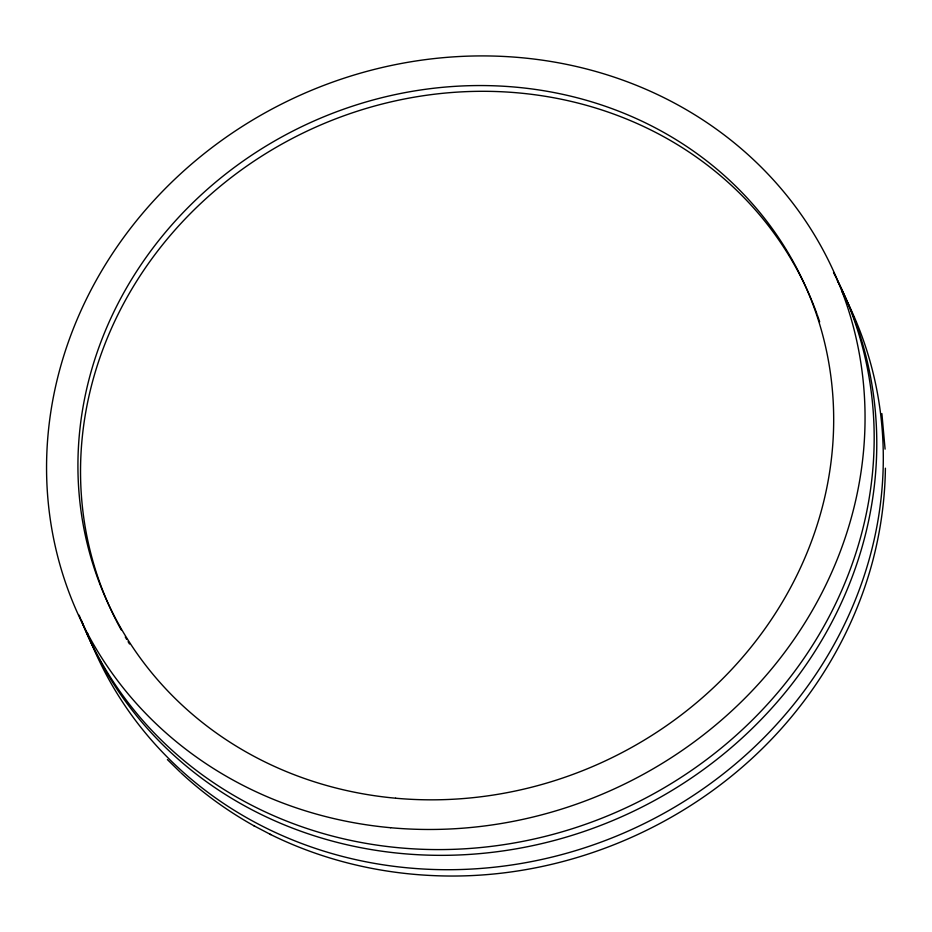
<?xml version="1.0" encoding="UTF-8"?>
<svg xmlns="http://www.w3.org/2000/svg" width="932" height="932" viewBox="0 0 932 932"><rect width="100%" height="100%" fill="white"/><g stroke="black" fill="none" stroke-linecap="round" stroke-linejoin="round"><path stroke-width="1.4" d="M885.4 468.202C885.027 498.352 880.996 528.409 873.575 557.627L873.354 558.548C859.432 612.452 833.791 663.106 799.516 706.922L799.167 707.353C713.003 817.795 571.945 882.371 432.052 875.544L431.504 875.521C375.899 872.876 320.759 859.234 270.793 834.606L269.954 834.175M181.018 772.884C203.06 793.318 227.571 811.038 253.807 825.705L254.669 826.16M253.807 825.705L270.793 834.606M167.387 759.568L180.156 772.092M881.882 413.587L885.085 449.131M841.992 291.506A414.868 380.745 -24.4 0 1 633.55 828.664A414.868 380.745 -24.4 0 1 89.274 637.849M88.284 635.309A414.868 380.745 -24.4 0 1 87.317 632.758M837.379 280.765A414.868 380.745 -24.4 0 1 623.659 815.826A414.868 380.745 -24.4 0 1 81.771 620.945M833.511 272.598A414.868 380.745 -24.4 0 1 622.401 809.465A414.868 380.745 -24.4 0 1 79.162 615.19M811.586 300.139A383.075 351.574 -24.4 0 1 816.991 314.131M817.457 315.412A383.075 351.574 -24.4 0 1 819.671 321.866M129.525 644.012A383.075 351.574 -24.4 0 1 128.092 641.694M126.67 639.352A383.075 351.574 -24.4 0 1 125.284 637.01M121.218 629.892A383.075 351.574 -24.4 0 1 116.092 620.269M115.475 619.046A383.075 351.574 -24.4 0 1 311.078 129.233A383.075 351.574 -24.4 0 1 811.061 298.881M395.622 798.211A383.075 351.574 -24.4 0 0 808.976 294.395A383.075 351.574 -24.4 0 0 162.809 235.481A383.075 351.574 -24.4 0 0 395.622 798.211M390.625 827.721A414.868 380.745 -24.4 0 0 838.287 282.081A414.868 380.745 -24.4 0 0 138.495 218.286A414.868 380.745 -24.4 0 0 390.625 827.721"/></g></svg>
